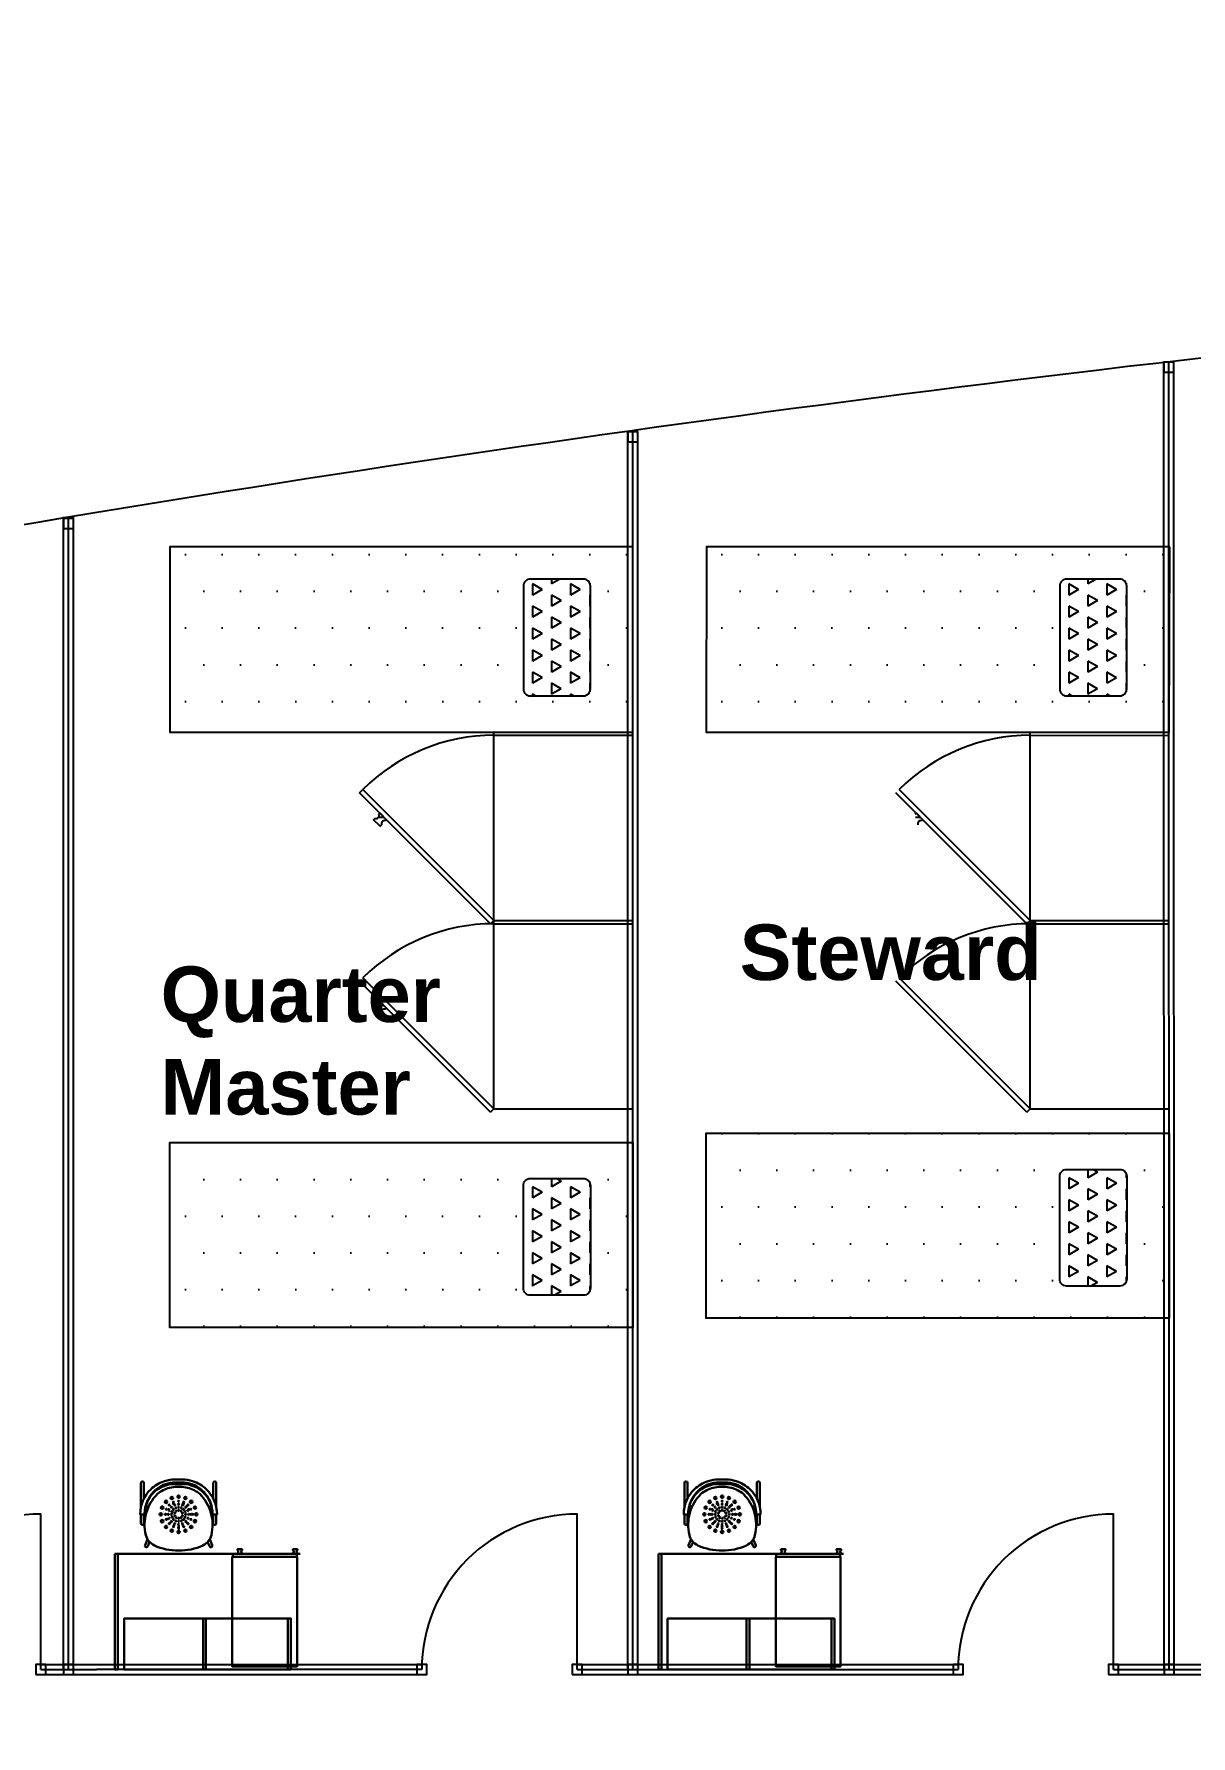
# Model space of a CAD drawing. Header units: millimetres. Extents: x 2592 to 2762, y 1632 to 1753.
# Drawn here: x 2612.61 to 2618.4, y 1702.19 to 1710.7 of the extents above; entities that cross this region are included whole.
import ezdxf

# ---------------------------------------------------------------- set-up
doc = ezdxf.new("R2010")
doc.units = ezdxf.units.MM
for name, color, linetype in [('-1', 7, 'Continuous'), ('15', 7, 'Continuous'), ('Layer3', 7, 'Continuous')]:
    doc.layers.add(name, color=color, linetype=linetype)
doc.layers.add('FURNITURE', color=7, linetype='Continuous', lineweight=30)
doc.styles.get("Standard").update_dxf_attribs({"font": 'Arial.ttf'})

msp = doc.modelspace()

# ---------------------------------------------------------------- hatches: boundary and pattern name
h = msp.add_hatch()
h.set_pattern_fill('DOTS', color=105, scale=0.115818, style=0)
h.set_pattern_definition([(180, (3313.4204, 1916.04606), (-0.09193087, 0.183861737), [0, -0.183861737])])
h.paths.add_polyline_path([(2613.2886, 1708.1368), (2615.605, 1708.1368), (2615.605, 1707.2103), (2613.2886, 1707.2103)])
h.paths.add_polyline_path([(2615.0591, 1707.4116, 0.414214), (2615.0938, 1707.3769), (2615.3596, 1707.3769, 0.414214), (2615.3944, 1707.4116), (2615.3944, 1707.9263, 0.414214), (2615.3596, 1707.9611), (2615.0938, 1707.9611, 0.414214), (2615.0591, 1707.9263)], flags=16)
h = msp.add_hatch()
h.set_pattern_fill('DOTS', color=105, scale=0.115818, style=0)
h.set_pattern_definition([(180, (3316.10368, 1916.04606), (-0.09193087, 0.183861737), [0, -0.183861737])])
h.paths.add_polyline_path([(2615.9719, 1708.1368), (2618.2883, 1708.1368), (2618.2883, 1707.2103), (2615.9719, 1707.2103)])
h.paths.add_polyline_path([(2617.7424, 1707.4116, 0.414214), (2617.7771, 1707.3769), (2618.0429, 1707.3769, 0.414214), (2618.0777, 1707.4116), (2618.0777, 1707.9263, 0.414214), (2618.0429, 1707.9611), (2617.7771, 1707.9611, 0.414214), (2617.7424, 1707.9263)], flags=16)
h = msp.add_hatch()
h.set_pattern_fill('TRIANG', color=1, scale=0.011582, angle=-90, style=0)
h.set_pattern_definition([(210, (2584.38793, 1892.15292), (-0.09553735, 0.055158506), [0.05515852, -0.05515852]), (150, (2584.38793, 1892.15292), (-7e-09, 0.110317024), [0.05515852, -0.05515852]), (270, (2584.34016, 1892.1805), (-0.09553734, -0.05515852), [0.05515852, -0.05515852])])
h.paths.add_polyline_path([(2615.0577, 1707.4261, 0.414214), (2615.0924, 1707.3913), (2615.3582, 1707.3913, 0.414214), (2615.393, 1707.4261), (2615.393, 1707.9408, 0.414214), (2615.3582, 1707.9755), (2615.0924, 1707.9755, 0.414214), (2615.0577, 1707.9408)])
h = msp.add_hatch()
h.set_pattern_fill('TRIANG', color=1, scale=0.011582, angle=-90, style=0)
h.set_pattern_definition([(210, (2587.07121, 1892.15292), (-0.09553735, 0.055158506), [0.05515852, -0.05515852]), (150, (2587.07121, 1892.15292), (-7e-09, 0.110317024), [0.05515852, -0.05515852]), (270, (2587.02344, 1892.1805), (-0.09553734, -0.05515852), [0.05515852, -0.05515852])])
h.paths.add_polyline_path([(2617.7409, 1707.4261, 0.414214), (2617.7757, 1707.3913), (2618.0415, 1707.3913, 0.414214), (2618.0762, 1707.4261), (2618.0762, 1707.9408, 0.414214), (2618.0415, 1707.9755), (2617.7757, 1707.9755, 0.414214), (2617.7409, 1707.9408)])
h = msp.add_hatch()
h.set_pattern_fill('DOTS', color=105, scale=0.115818, style=0)
h.set_pattern_definition([(180, (3316.10368, 1930.0633), (-0.09193087, 0.183861737), [0, -0.183861737])])
h.paths.add_polyline_path([(2615.9719, 1704.2756), (2618.2883, 1704.2756), (2618.2883, 1705.2022), (2615.9719, 1705.2022)])
h.paths.add_polyline_path([(2617.7424, 1705.0008, -0.414214), (2617.7771, 1705.0355), (2618.0429, 1705.0355, -0.414214), (2618.0777, 1705.0008), (2618.0777, 1704.4861, -0.414214), (2618.0429, 1704.4513), (2617.7771, 1704.4513, -0.414214), (2617.7424, 1704.4861)], flags=16)
h = msp.add_hatch()
h.set_pattern_fill('DOTS', color=105, scale=0.115818, style=0)
h.set_pattern_definition([(180, (3313.4204, 1930.01762), (-0.09193087, 0.183861737), [0, -0.183861737])])
h.paths.add_polyline_path([(2613.2886, 1704.2299), (2615.605, 1704.2299), (2615.605, 1705.1565), (2613.2886, 1705.1565)])
h.paths.add_polyline_path([(2615.0591, 1704.9551, -0.414214), (2615.0938, 1704.9899), (2615.3596, 1704.9899, -0.414214), (2615.3944, 1704.9551), (2615.3944, 1704.4404, -0.414214), (2615.3596, 1704.4057), (2615.0938, 1704.4057, -0.414214), (2615.0591, 1704.4404)], flags=16)
h = msp.add_hatch()
h.set_pattern_fill('TRIANG', color=1, scale=0.011582, angle=-90, style=0)
h.set_pattern_definition([(210, (2587.07121, 1906.17016), (-0.09553735, 0.055158506), [0.05515852, -0.05515852]), (150, (2587.07121, 1906.17016), (-7e-09, 0.110317024), [0.05515852, -0.05515852]), (270, (2587.02344, 1906.19774), (-0.09553734, -0.055158518), [0.05515852, -0.05515852])])
h.paths.add_polyline_path([(2617.7409, 1704.9863, -0.414214), (2617.7757, 1705.0211), (2618.0415, 1705.0211, -0.414214), (2618.0762, 1704.9863), (2618.0762, 1704.4716, -0.414214), (2618.0415, 1704.4369), (2617.7757, 1704.4369, -0.414214), (2617.7409, 1704.4716)])
h = msp.add_hatch()
h.set_pattern_fill('TRIANG', color=1, scale=0.011582, angle=-90, style=0)
h.set_pattern_definition([(210, (2584.38793, 1906.12448), (-0.09553735, 0.055158506), [0.05515852, -0.05515852]), (150, (2584.38793, 1906.12448), (-7e-09, 0.110317024), [0.05515852, -0.05515852]), (270, (2584.34016, 1906.15206), (-0.09553734, -0.055158518), [0.05515852, -0.05515852])])
h.paths.add_polyline_path([(2615.0577, 1704.9407, -0.414214), (2615.0924, 1704.9754), (2615.3582, 1704.9754, -0.414214), (2615.393, 1704.9407), (2615.393, 1704.4259, -0.414214), (2615.3582, 1704.3912), (2615.0924, 1704.3912, -0.414214), (2615.0577, 1704.4259)])

# ---------------------------------------------------------------- linework, layer by layer
at = {"layer": '-1', "color": 7}
for points in [[(2612.6438, 1702.5178), (2612.6438, 1703.2956, 0.414214), (2611.8659, 1702.5178)], [(2615.327, 1702.5178), (2615.327, 1703.2956, 0.414214), (2614.5492, 1702.5178)], [(2618.0103, 1702.5178), (2618.0103, 1703.2956, 0.414214), (2617.2325, 1702.5178)]]:
    msp.add_lwpolyline(points, format="xyb", dxfattribs=at)
msp.add_line((2615.605, 1703.343), (2615.605, 1708.7165))
at = {"color": 2}
for p, q in [((2614.9101, 1707.2103), (2615.605, 1707.2103)), ((2614.9101, 1707.2103), (2615.605, 1707.2103)), ((2614.9101, 1707.1939), (2614.9101, 1707.2103)), ((2614.9101, 1707.2103), (2615.605, 1707.2103)), ((2617.5934, 1707.1939), (2617.5934, 1707.2103)), ((2617.5961, 1707.2102), (2618.291, 1707.2097)), ((2617.5961, 1707.2102), (2618.291, 1707.2097)), ((2617.5961, 1707.2102), (2618.291, 1707.2097)), ((2614.9101, 1706.2673), (2614.9101, 1707.1939)), ((2614.9101, 1707.1939), (2615.605, 1707.1939)), ((2617.5934, 1706.2673), (2617.5934, 1707.1939)), ((2617.5961, 1707.1939), (2618.291, 1707.1934)), ((2614.2385, 1706.9061), (2614.2549, 1706.9225)), ((2614.8937, 1706.2509), (2614.2385, 1706.9061)), ((2614.9101, 1706.2673), (2614.2549, 1706.9225)), ((2617.577, 1706.2509), (2616.9218, 1706.9061)), ((2617.5934, 1706.2673), (2616.9382, 1706.9225)), ((2614.3359, 1706.7846), (2614.3591, 1706.7846)), ((2617.0192, 1706.7846), (2617.0424, 1706.7846)), ((2614.8937, 1706.2837), (2614.9101, 1706.2673)), ((2617.577, 1706.2837), (2617.5934, 1706.2673)), ((2614.8937, 1706.2509), (2614.9101, 1706.2673)), ((2614.9101, 1706.2673), (2615.605, 1706.2673)), ((2614.9101, 1706.2673), (2615.605, 1706.2673)), ((2614.9101, 1706.2509), (2614.9101, 1706.2673)), ((2614.9101, 1706.2673), (2615.605, 1706.2673)), ((2614.9101, 1706.2673), (2615.605, 1706.2673)), ((2614.9101, 1706.2673), (2615.605, 1706.2673)), ((2614.9101, 1705.3244), (2614.9101, 1706.2509)), ((2614.9101, 1706.2509), (2615.605, 1706.2509)), ((2617.577, 1706.2509), (2617.5934, 1706.2673)), ((2617.5934, 1706.2509), (2617.5934, 1706.2673)), ((2617.5934, 1705.3244), (2617.5934, 1706.2509)), ((2617.5954, 1706.2673), (2618.2904, 1706.2668)), ((2617.5954, 1706.2673), (2618.2904, 1706.2668)), ((2617.5954, 1706.2673), (2618.2904, 1706.2668)), ((2617.5954, 1706.2673), (2618.2904, 1706.2668)), ((2617.5954, 1706.2673), (2618.2904, 1706.2668)), ((2617.5954, 1706.2509), (2618.2903, 1706.2504)), ((2614.8937, 1705.308), (2614.2385, 1705.9632)), ((2614.9101, 1705.3244), (2614.2549, 1705.9796)), ((2617.577, 1705.308), (2616.9218, 1705.9632)), ((2617.5934, 1705.3244), (2616.9382, 1705.9796)), ((2614.3359, 1705.8416), (2614.3591, 1705.8416)), ((2614.8937, 1705.3408), (2614.9101, 1705.3244)), ((2617.577, 1705.3408), (2617.5934, 1705.3244)), ((2614.8937, 1705.308), (2614.9101, 1705.3244)), ((2614.9101, 1705.3244), (2615.605, 1705.3244)), ((2614.9101, 1705.3244), (2615.605, 1705.3244)), ((2617.577, 1705.308), (2617.5934, 1705.3244)), ((2617.5948, 1705.3244), (2618.2897, 1705.3239)), ((2617.5948, 1705.3244), (2618.2897, 1705.3239))]:
    msp.add_line(p, q, dxfattribs=at)
for points in [[(2618.2623, 1709.0115), (2618.3123, 1709.0115), (2618.3123, 1709.0615), (2618.2623, 1709.0615)], [(2615.58, 1708.662), (2615.63, 1708.662), (2615.63, 1708.712), (2615.58, 1708.712)], [(2612.7577, 1708.2295), (2612.8077, 1708.2295), (2612.8077, 1708.2795), (2612.7577, 1708.2795)], [(2615.605, 1708.1368), (2613.2886, 1708.1368), (2613.2886, 1707.2103), (2615.605, 1707.2103)], [(2618.2917, 1708.1368), (2615.974, 1708.1368), (2615.9719, 1707.2103), (2618.2883, 1707.2103)], [(2618.2883, 1704.2756), (2615.9719, 1704.2756), (2615.9719, 1705.2022), (2618.2883, 1705.2022)], [(2615.605, 1704.2299), (2613.2886, 1704.2299), (2613.2886, 1705.1565), (2615.605, 1705.1565)], [(2612.6188, 1702.4928), (2612.6688, 1702.4928), (2612.6688, 1702.5428), (2612.6188, 1702.5428)], [(2612.7577, 1702.4928), (2612.8077, 1702.4928), (2612.8077, 1702.5428), (2612.7577, 1702.5428)], [(2614.5242, 1702.4928), (2614.5742, 1702.4928), (2614.5742, 1702.5428), (2614.5242, 1702.5428)], [(2615.302, 1702.4928), (2615.352, 1702.4928), (2615.352, 1702.5428), (2615.302, 1702.5428)], [(2615.58, 1702.4928), (2615.63, 1702.4928), (2615.63, 1702.5428), (2615.58, 1702.5428)], [(2617.2079, 1702.4928), (2617.2579, 1702.4928), (2617.2579, 1702.5428), (2617.2079, 1702.5428)], [(2617.9853, 1702.4928), (2618.0353, 1702.4928), (2618.0353, 1702.5428), (2617.9853, 1702.5428)], [(2618.2633, 1702.4928), (2618.3133, 1702.4928), (2618.3133, 1702.5428), (2618.2633, 1702.5428)]]:
    msp.add_lwpolyline(points, close=True)
at = {"color": 1}
for points in [[(2615.0577, 1707.9408), (2615.0577, 1707.4261, 0.414214), (2615.0924, 1707.3913), (2615.3582, 1707.3913, 0.414214), (2615.393, 1707.4261), (2615.393, 1707.9408, 0.414214), (2615.3582, 1707.9755), (2615.0924, 1707.9755, 0.414214)], [(2617.7409, 1707.9408), (2617.7409, 1707.4261, 0.414214), (2617.7757, 1707.3913), (2618.0415, 1707.3913, 0.414214), (2618.0762, 1707.4261), (2618.0762, 1707.9408, 0.414214), (2618.0415, 1707.9755), (2617.7757, 1707.9755, 0.414214)], [(2617.7409, 1704.4716), (2617.7409, 1704.9863, -0.414214), (2617.7757, 1705.0211), (2618.0415, 1705.0211, -0.414214), (2618.0762, 1704.9863), (2618.0762, 1704.4716, -0.414214), (2618.0415, 1704.4369), (2617.7757, 1704.4369, -0.414214)], [(2615.0577, 1704.4259), (2615.0577, 1704.9407, -0.414214), (2615.0924, 1704.9754), (2615.3582, 1704.9754, -0.414214), (2615.393, 1704.9407), (2615.393, 1704.4259, -0.414214), (2615.3582, 1704.3912), (2615.0924, 1704.3912, -0.414214)]]:
    msp.add_lwpolyline(points, format="xyb", close=True, dxfattribs=at)
at = {"color": 2, "ltscale": 0.1}
for points in [[(2614.3354, 1706.7983), (2614.3409, 1706.8038), (2614.3736, 1706.7711)], [(2617.0187, 1706.7983), (2617.0241, 1706.8038), (2617.0569, 1706.7711)], [(2614.3485, 1706.7459), (2614.3409, 1706.7383), (2614.3081, 1706.7711), (2614.3158, 1706.7787)], [(2614.3736, 1706.7711), (2614.3681, 1706.7656)], [(2617.0569, 1706.7711), (2617.0514, 1706.7656)], [(2614.3354, 1705.8554), (2614.3409, 1705.8609), (2614.3736, 1705.8281)], [(2614.3736, 1705.8281), (2614.3681, 1705.8227)]]:
    msp.add_lwpolyline(points, dxfattribs=at)
at = {"color": 2}
for centre in [(2614.9101, 1706.2673), (2617.5934, 1706.2673), (2614.9101, 1705.3244), (2617.5934, 1705.3244)]:
    msp.add_arc(centre, 0.9265, 90, 135, dxfattribs=at)
at = {"color": 2, "ltscale": 0.1}
for centre, start, end in [((2614.3215, 1706.7926), 247.61986, 22.38014), ((2614.3624, 1706.7517), 67.61986, 202.38014), ((2617.0457, 1706.7517), 67.61986, 202.38014), ((2614.3624, 1705.8088), 67.61986, 202.38014)]:
    msp.add_arc(centre, 0.0151, start, end, dxfattribs=at)
at = {"layer": '15'}
for p, q in [((2618.2883, 1702.5178), (2618.2873, 1709.0649)), ((2615.605, 1702.5178), (2615.605, 1703.343)), ((2612.6438, 1702.5178), (2612.9217, 1702.5178)), ((2614.5492, 1702.5178), (2612.9217, 1702.5179)), ((2615.327, 1702.5178), (2617.2325, 1702.5178)), ((2618.0103, 1702.5178), (2619.9158, 1702.5178))]:
    msp.add_line(p, q, dxfattribs=at)
msp.add_open_spline([(2595.4177, 1703.4766), (2597.9896, 1705.1558), (2607.4952, 1707.4045), (2618.8266, 1709.5475), (2646.5254, 1710.6884), (2663.2577, 1710.6345), (2684.8698, 1710.8059), (2704.7942, 1709.4347), (2716.9406, 1704.9596), (2720.8421, 1701.6755), (2721.7541, 1699.1949), (2720.8418, 1696.6038), (2716.9403, 1693.3196), (2704.7938, 1688.8446), (2684.8694, 1687.4734), (2663.2573, 1687.6447), (2646.5251, 1687.5908), (2618.8263, 1688.7317), (2607.4948, 1690.8747), (2597.9892, 1693.1234), (2595.4173, 1694.8026)], degree=3, knots=[0, 0, 0, 0, 7.869222, 26.748757, 42.740066, 76.819194, 100.648485, 122.401168, 132.015576, 139.770971, 139.770971, 139.770971, 147.526365, 157.140773, 178.893456, 202.722747, 236.801876, 252.793184, 271.67272, 279.541942, 279.541942, 279.541942, 279.541942], dxfattribs=at)
at = {"layer": 'FURNITURE', "color": 3, "ltscale": 0.1}
for p, q in [((2613.3143, 1703.4687), (2613.3329, 1703.4687)), ((2613.3514, 1703.4687), (2613.3329, 1703.4687)), ((2616.0338, 1703.4687), (2616.0523, 1703.4687)), ((2616.0708, 1703.4687), (2616.0523, 1703.4687)), ((2613.1445, 1703.4526), (2613.1445, 1703.3314)), ((2613.1592, 1703.4526), (2613.1592, 1703.373)), ((2613.3143, 1703.4543), (2613.3514, 1703.4543)), ((2613.3143, 1703.4463), (2613.3329, 1703.4463)), ((2613.3411, 1703.4324), (2613.3257, 1703.4324)), ((2613.3514, 1703.4463), (2613.3329, 1703.4463)), ((2613.5065, 1703.4526), (2613.5065, 1703.373)), ((2613.5212, 1703.4526), (2613.5212, 1703.3314)), ((2615.864, 1703.4526), (2615.864, 1703.3314)), ((2615.8786, 1703.4526), (2615.8786, 1703.373)), ((2616.0338, 1703.4543), (2616.0708, 1703.4543)), ((2616.0338, 1703.4463), (2616.0523, 1703.4463)), ((2616.0606, 1703.4324), (2616.0451, 1703.4324)), ((2616.0708, 1703.4463), (2616.0523, 1703.4463)), ((2616.226, 1703.4526), (2616.226, 1703.373)), ((2616.2406, 1703.4526), (2616.2406, 1703.3314)), ((2613.1615, 1703.2937), (2613.1422, 1703.2937)), ((2613.1445, 1703.2937), (2613.1445, 1703.2482)), ((2613.1592, 1703.2937), (2613.1592, 1703.2482)), ((2613.165, 1703.3193), (2613.177, 1703.3193)), ((2613.1681, 1703.334), (2613.1832, 1703.334)), ((2613.2585, 1703.3087), (2613.2586, 1703.3087)), ((2613.4981, 1703.334), (2613.4825, 1703.334)), ((2613.5011, 1703.3193), (2613.4887, 1703.3193)), ((2613.5042, 1703.2937), (2613.5235, 1703.2937)), ((2613.5065, 1703.2937), (2613.5065, 1703.2482)), ((2613.5212, 1703.2937), (2613.5212, 1703.2482)), ((2615.8809, 1703.2937), (2615.8616, 1703.2937)), ((2615.864, 1703.2937), (2615.864, 1703.2482)), ((2615.8786, 1703.2937), (2615.8786, 1703.2482)), ((2615.8844, 1703.3193), (2615.8965, 1703.3193)), ((2615.8876, 1703.334), (2615.9026, 1703.334)), ((2615.9779, 1703.3087), (2615.978, 1703.3087)), ((2616.2176, 1703.334), (2616.202, 1703.334)), ((2616.2205, 1703.3193), (2616.2081, 1703.3193)), ((2616.2237, 1703.2937), (2616.243, 1703.2937)), ((2616.226, 1703.2937), (2616.226, 1703.2482)), ((2616.2406, 1703.2937), (2616.2406, 1703.2482)), ((2613.1649, 1703.1404), (2613.1772, 1703.17)), ((2613.1784, 1703.1348), (2613.1874, 1703.1563)), ((2613.4873, 1703.1348), (2613.4783, 1703.1563)), ((2613.5008, 1703.1404), (2613.4885, 1703.17)), ((2615.8843, 1703.1404), (2615.8967, 1703.17)), ((2615.8979, 1703.1348), (2615.9068, 1703.1563)), ((2616.2067, 1703.1348), (2616.1978, 1703.1563)), ((2616.2203, 1703.1404), (2616.2079, 1703.17))]:
    msp.add_line(p, q, dxfattribs=at)
at = {"layer": 'FURNITURE', "color": 3}
for p, q in [((2613.0287, 1703.0968), (2613.9406, 1703.0968)), ((2615.7482, 1703.0968), (2616.6601, 1703.0968))]:
    msp.add_line(p, q, dxfattribs=at)
at = {"layer": 'FURNITURE', "color": 3, "ltscale": 0.1}
for points in [[(2613.6502, 1703.1145), (2613.6502, 1703.1199), (2613.6271, 1703.1199), (2613.6271, 1703.1145)], [(2613.9276, 1703.1145), (2613.9276, 1703.1199), (2613.9044, 1703.1199), (2613.9044, 1703.1145)], [(2616.3697, 1703.1145), (2616.3697, 1703.1199), (2616.3465, 1703.1199), (2616.3465, 1703.1145)], [(2616.647, 1703.1145), (2616.647, 1703.1199), (2616.6239, 1703.1199), (2616.6239, 1703.1145)], [(2613.6271, 1703.1006), (2613.6271, 1703.0968), (2613.6502, 1703.0968)], [(2613.6502, 1703.0968), (2613.6502, 1703.1006)], [(2613.9044, 1703.1006), (2613.9044, 1703.0968), (2613.9276, 1703.0968)], [(2616.3465, 1703.1006), (2616.3465, 1703.0968), (2616.3697, 1703.0968)], [(2616.3697, 1703.0968), (2616.3697, 1703.1006)], [(2616.6239, 1703.1006), (2616.6239, 1703.0968), (2616.647, 1703.0968)]]:
    msp.add_lwpolyline(points, dxfattribs=at)
at = {"layer": 'FURNITURE', "color": 3, "ltscale": 0.1, "flags": 128}
for points in [[(2613.0141, 1703.0968), (2613.0141, 1702.5179), (2613.0287, 1702.5178), (2613.0287, 1703.0968)], [(2613.9257, 1703.0813), (2613.9257, 1702.5333), (2613.6015, 1702.5333), (2613.6015, 1703.0813)], [(2613.9237, 1703.0821), (2613.6034, 1703.0821), (2613.6034, 1703.0968), (2613.9237, 1703.0968)], [(2615.7335, 1703.0968), (2615.7335, 1702.5178), (2615.7482, 1702.5178), (2615.7482, 1703.0968)], [(2616.6451, 1703.0813), (2616.6451, 1702.5333), (2616.3209, 1702.5333), (2616.3209, 1703.0813)], [(2616.6432, 1703.0821), (2616.3228, 1703.0821), (2616.3228, 1703.0968), (2616.6432, 1703.0968)], [(2613.8944, 1702.5178), (2613.06, 1702.5178), (2613.06, 1702.7725), (2613.8944, 1702.7725)], [(2616.6138, 1702.5178), (2615.7794, 1702.5178), (2615.7794, 1702.7725), (2616.6138, 1702.7725)]]:
    msp.add_lwpolyline(points, close=True, dxfattribs=at)
for points in [[(2613.4552, 1702.5178), (2613.4552, 1702.7725), (2613.4699, 1702.7725), (2613.4699, 1702.5178)], [(2613.8797, 1702.7725), (2613.8797, 1702.5178)], [(2616.1746, 1702.5178), (2616.1746, 1702.7725), (2616.1893, 1702.7725), (2616.1893, 1702.5178)], [(2616.5992, 1702.7725), (2616.5992, 1702.5178)]]:
    msp.add_lwpolyline(points, dxfattribs=at)
at = {"layer": 'FURNITURE', "color": 3, "ltscale": 0.1}
for centre, radius in [((2613.2989, 1703.3765), 0.00618), ((2613.3329, 1703.3833), 0.00618), ((2613.3668, 1703.3765), 0.00618), ((2616.0183, 1703.3765), 0.00618), ((2616.0523, 1703.3833), 0.00618), ((2616.0863, 1703.3765), 0.00618), ((2613.2441, 1703.2945), 0.00618), ((2613.2508, 1703.3285), 0.00618), ((2613.2665, 1703.2945), 0.0027), ((2613.2701, 1703.3573), 0.00618), ((2613.2715, 1703.3199), 0.0027), ((2613.2819, 1703.2945), 0.0027), ((2613.2858, 1703.314), 0.0027), ((2613.2859, 1703.3414), 0.0027), ((2613.2968, 1703.3305), 0.0027), ((2613.2974, 1703.2945), 0.0027), ((2613.3001, 1703.3081), 0.0027), ((2613.3075, 1703.3558), 0.0027), ((2613.3078, 1703.3196), 0.0027), ((2613.3134, 1703.3416), 0.0027), ((2613.3138, 1703.3007), 0.0027), ((2613.3138, 1703.2883), 0.0027), ((2613.3193, 1703.3273), 0.0027), ((2613.3211, 1703.3107), 0.0027), ((2613.3329, 1703.3609), 0.0027), ((2613.3329, 1703.3454), 0.0027), ((2613.3329, 1703.33), 0.0027), ((2613.3329, 1703.3146), 0.0027), ((2613.3447, 1703.3107), 0.0027), ((2613.3464, 1703.3273), 0.0027), ((2613.3519, 1703.3007), 0.0027), ((2613.3519, 1703.2883), 0.0027), ((2613.3524, 1703.3416), 0.0027), ((2613.358, 1703.3196), 0.0027), ((2613.3583, 1703.3558), 0.0027), ((2613.3657, 1703.3081), 0.0027), ((2613.3684, 1703.2945), 0.0027), ((2613.3689, 1703.3305), 0.0027), ((2613.3798, 1703.3414), 0.0027), ((2613.3799, 1703.314), 0.0027), ((2613.3838, 1703.2945), 0.0027), ((2613.3956, 1703.3573), 0.00618), ((2613.3942, 1703.3199), 0.0027), ((2613.3992, 1703.2945), 0.0027), ((2613.4149, 1703.3285), 0.00618), ((2613.4216, 1703.2945), 0.00618), ((2615.9635, 1703.2945), 0.00618), ((2615.9703, 1703.3285), 0.00618), ((2615.9859, 1703.2945), 0.0027), ((2615.9895, 1703.3573), 0.00618), ((2615.991, 1703.3199), 0.0027), ((2616.0014, 1703.2945), 0.0027), ((2616.0052, 1703.314), 0.0027), ((2616.0054, 1703.3414), 0.0027), ((2616.0163, 1703.3305), 0.0027), ((2616.0168, 1703.2945), 0.0027), ((2616.0195, 1703.3081), 0.0027), ((2616.0269, 1703.3558), 0.0027), ((2616.0272, 1703.3196), 0.0027), ((2616.0328, 1703.3416), 0.0027), ((2616.0332, 1703.3007), 0.0027), ((2616.0332, 1703.2883), 0.0027), ((2616.0387, 1703.3273), 0.0027), ((2616.0405, 1703.3107), 0.0027), ((2616.0523, 1703.3609), 0.0027), ((2616.0523, 1703.3454), 0.0027), ((2616.0523, 1703.33), 0.0027), ((2616.0523, 1703.3146), 0.0027), ((2616.0641, 1703.3107), 0.0027), ((2616.0659, 1703.3273), 0.0027), ((2616.0714, 1703.3007), 0.0027), ((2616.0714, 1703.2883), 0.0027), ((2616.0718, 1703.3416), 0.0027), ((2616.0774, 1703.3196), 0.0027), ((2616.0777, 1703.3558), 0.0027), ((2616.0851, 1703.3081), 0.0027), ((2616.0878, 1703.2945), 0.0027), ((2616.0883, 1703.3305), 0.0027), ((2616.0992, 1703.3414), 0.0027), ((2616.0994, 1703.314), 0.0027), ((2616.1032, 1703.2945), 0.0027), ((2616.1151, 1703.3573), 0.00618), ((2616.1136, 1703.3199), 0.0027), ((2616.1187, 1703.2945), 0.0027), ((2616.1343, 1703.3285), 0.00618), ((2616.1411, 1703.2945), 0.00618), ((2613.2508, 1703.2605), 0.00618), ((2613.2701, 1703.2317), 0.00618), ((2613.2715, 1703.2691), 0.0027), ((2613.2859, 1703.2476), 0.0027), ((2613.2861, 1703.275), 0.0027), ((2613.2989, 1703.2125), 0.00618), ((2613.2968, 1703.2585), 0.0027), ((2613.3001, 1703.2809), 0.0027), ((2613.3075, 1703.2332), 0.0027), ((2613.3078, 1703.2694), 0.0027), ((2613.3134, 1703.2474), 0.0027), ((2613.3193, 1703.2617), 0.0027), ((2613.3211, 1703.2783), 0.0027), ((2613.3329, 1703.2057), 0.00618), ((2613.3329, 1703.259), 0.0027), ((2613.3329, 1703.2435), 0.0027), ((2613.3329, 1703.2281), 0.0027), ((2613.3332, 1703.2744), 0.0027), ((2613.3447, 1703.2783), 0.0027), ((2613.3464, 1703.2617), 0.0027), ((2613.3524, 1703.2474), 0.0027), ((2613.358, 1703.2694), 0.0027), ((2613.3583, 1703.2332), 0.0027), ((2613.3668, 1703.2125), 0.00618), ((2613.3657, 1703.2809), 0.0027), ((2613.3689, 1703.2585), 0.0027), ((2613.3798, 1703.2476), 0.0027), ((2613.3799, 1703.275), 0.0027), ((2613.3956, 1703.2317), 0.00618), ((2613.3942, 1703.2691), 0.0027), ((2613.4149, 1703.2605), 0.00618), ((2615.9703, 1703.2605), 0.00618), ((2615.9895, 1703.2317), 0.00618), ((2615.991, 1703.2691), 0.0027), ((2616.0054, 1703.2476), 0.0027), ((2616.0056, 1703.275), 0.0027), ((2616.0183, 1703.2125), 0.00618), ((2616.0163, 1703.2585), 0.0027), ((2616.0195, 1703.2809), 0.0027), ((2616.0269, 1703.2332), 0.0027), ((2616.0272, 1703.2694), 0.0027), ((2616.0328, 1703.2474), 0.0027), ((2616.0387, 1703.2617), 0.0027), ((2616.0405, 1703.2783), 0.0027), ((2616.0523, 1703.2057), 0.00618), ((2616.0523, 1703.259), 0.0027), ((2616.0523, 1703.2435), 0.0027), ((2616.0523, 1703.2281), 0.0027), ((2616.0526, 1703.2744), 0.0027), ((2616.0641, 1703.2783), 0.0027), ((2616.0659, 1703.2617), 0.0027), ((2616.0718, 1703.2474), 0.0027), ((2616.0774, 1703.2694), 0.0027), ((2616.0777, 1703.2332), 0.0027), ((2616.0863, 1703.2125), 0.00618), ((2616.0851, 1703.2809), 0.0027), ((2616.0883, 1703.2585), 0.0027), ((2616.0992, 1703.2476), 0.0027), ((2616.0994, 1703.275), 0.0027), ((2616.1151, 1703.2317), 0.00618), ((2616.1136, 1703.2691), 0.0027), ((2616.1343, 1703.2605), 0.00618)]:
    msp.add_circle(centre, radius, dxfattribs=at)
for centre, radius, start, end in [((2613.3143, 1703.295), 0.1737, 107.14006, 134.21994), ((2613.3129, 1703.3044), 0.1643, 89.50604, 107.63402), ((2613.3528, 1703.3044), 0.1643, 72.36598, 90.49396), ((2613.3514, 1703.295), 0.1737, 45.78006, 72.85994), ((2616.0338, 1703.295), 0.1737, 107.14006, 134.21994), ((2616.0324, 1703.3044), 0.1643, 89.50604, 107.63402), ((2616.0722, 1703.3044), 0.1643, 72.36598, 90.49396), ((2616.0708, 1703.295), 0.1737, 45.78006, 72.85994), ((2613.3143, 1703.295), 0.1737, 134.21994, 179.91302), ((2613.3817, 1703.2419), 0.2188, 135.0946, 193.52408), ((2613.3143, 1703.295), 0.1513, 90, 179.90015), ((2613.3414, 1703.2879), 0.1801, 146.84756, 160.50076), ((2613.328, 1703.2922), 0.1666, 128.94152, 145.57673), ((2613.3151, 1703.3085), 0.1458, 89.70813, 129.00552), ((2613.325, 1703.2773), 0.1544, 103.8294, 129.55484), ((2613.3248, 1703.2975), 0.1349, 89.76509, 105.93855), ((2613.3406, 1703.2975), 0.1349, 74.06145, 90.23491), ((2613.3506, 1703.3085), 0.1458, 50.99448, 90.29187), ((2613.3514, 1703.295), 0.1513, 0.09985, 90), ((2613.3407, 1703.2773), 0.1544, 50.44516, 76.1706), ((2613.284, 1703.2419), 0.2188, 346.47592, 44.9054), ((2613.3377, 1703.2922), 0.1666, 34.42327, 51.05848), ((2613.3514, 1703.295), 0.1737, 0.08698, 45.78006), ((2613.3243, 1703.2879), 0.1801, 19.49924, 33.15244), ((2616.0338, 1703.295), 0.1737, 134.21994, 179.91302), ((2616.1011, 1703.2419), 0.2188, 135.0946, 193.52408), ((2616.0338, 1703.295), 0.1513, 90, 179.90015), ((2616.0608, 1703.2879), 0.1801, 146.84756, 160.50076), ((2616.0475, 1703.2922), 0.1666, 128.94152, 145.57673), ((2616.0345, 1703.3085), 0.1458, 89.70813, 129.00552), ((2616.0444, 1703.2773), 0.1544, 103.8294, 129.55484), ((2616.0442, 1703.2975), 0.1349, 89.76509, 105.93855), ((2616.06, 1703.2975), 0.1349, 74.06145, 90.23491), ((2616.0701, 1703.3085), 0.1458, 50.99448, 90.29187), ((2616.0708, 1703.295), 0.1513, 0.09985, 90), ((2616.0601, 1703.2773), 0.1544, 50.44516, 76.1706), ((2616.0035, 1703.2419), 0.2188, 346.47592, 44.9054), ((2616.0571, 1703.2922), 0.1666, 34.42327, 51.05848), ((2616.0708, 1703.295), 0.1737, 0.08698, 45.78006), ((2616.0438, 1703.2879), 0.1801, 19.49924, 33.15244), ((2613.1422, 1703.2953), 0.00154, 179.91134, 270), ((2613.1615, 1703.2953), 0.00154, 270, 359.90015), ((2613.7983, 1703.2584), 0.637, 175.4451, 176.80328), ((2613.3449, 1703.2907), 0.1825, 161.69132, 174.24183), ((2613.3209, 1703.2907), 0.1825, 5.75817, 18.30868), ((2612.8675, 1703.2584), 0.637, 3.19672, 4.5549), ((2613.5042, 1703.2953), 0.00154, 180.09985, 270), ((2613.5235, 1703.2953), 0.00154, 270, 359.90015), ((2615.8616, 1703.2953), 0.00154, 179.91134, 270), ((2615.8809, 1703.2953), 0.00154, 270, 359.90015), ((2616.5177, 1703.2584), 0.637, 175.4451, 176.80328), ((2616.0643, 1703.2907), 0.1825, 161.69132, 174.24183), ((2616.0403, 1703.2907), 0.1825, 5.75817, 18.30868), ((2615.5869, 1703.2584), 0.637, 3.19672, 4.5549), ((2616.2237, 1703.2953), 0.00154, 180.09985, 270), ((2616.243, 1703.2953), 0.00154, 270, 359.90015), ((2613.1519, 1703.2482), 0.00733, 180, 0), ((2613.5139, 1703.2482), 0.00733, 180, 0), ((2615.8713, 1703.2482), 0.00733, 180, 0), ((2616.2333, 1703.2482), 0.00733, 180, 0), ((2613.1716, 1703.1376), 0.00733, 157.38699, 337.38699), ((2613.1716, 1703.1376), 0.00733, 157.38699, 337.38699), ((2613.244, 1703.2088), 0.0772, 193.52408, 245.21342), ((2613.3255, 1703.3854), 0.2717, 245.21342, 271.54199), ((2613.3402, 1703.3854), 0.2717, 268.45801, 294.78658), ((2613.4217, 1703.2088), 0.0772, 294.78658, 346.47592), ((2613.4941, 1703.1376), 0.00733, 202.61301, 22.61301), ((2615.8911, 1703.1376), 0.00733, 157.38699, 337.38699), ((2615.8911, 1703.1376), 0.00733, 157.38699, 337.38699), ((2615.9634, 1703.2088), 0.0772, 193.52408, 245.21342), ((2616.045, 1703.3854), 0.2717, 245.21342, 271.54199), ((2616.0596, 1703.3854), 0.2717, 268.45801, 294.78658), ((2616.1412, 1703.2088), 0.0772, 294.78658, 346.47592), ((2616.2135, 1703.1376), 0.00733, 202.61301, 22.61301), ((2613.6242, 1703.1076), 0.00753, 292.61986, 67.38014), ((2613.6531, 1703.1076), 0.00753, 112.61986, 247.38014), ((2613.9015, 1703.1076), 0.00753, 292.61986, 67.38014), ((2613.9305, 1703.1076), 0.00753, 112.61986, 247.38014), ((2616.3436, 1703.1076), 0.00753, 292.61986, 67.38014), ((2616.3726, 1703.1076), 0.00753, 112.61986, 247.38014), ((2616.621, 1703.1076), 0.00753, 292.61986, 67.38014), ((2616.6499, 1703.1076), 0.00753, 112.61986, 247.38014)]:
    msp.add_arc(centre, radius, start, end, dxfattribs=at)
at = {"layer": 'FURNITURE', "color": 3, "ltscale": 0.1, "extrusion": (0, 0, -1)}
for centre in [(2613.1519, 1703.4526), (2613.1519, 1703.4526), (2613.1519, 1703.4526), (2613.1519, 1703.4526), (2615.8713, 1703.4526), (2615.8713, 1703.4526), (2615.8713, 1703.4526), (2615.8713, 1703.4526)]:
    msp.add_ellipse(centre, major_axis=(0.00733, 0), ratio=0.964867, start_param=3.141593, end_param=6.283185, dxfattribs=at)
at = {"layer": 'FURNITURE', "color": 3, "ltscale": 0.1}
for centre in [(2613.5139, 1703.4526), (2613.5139, 1703.4526), (2613.5139, 1703.4526), (2613.5139, 1703.4526), (2616.2333, 1703.4526), (2616.2333, 1703.4526), (2616.2333, 1703.4526), (2616.2333, 1703.4526)]:
    msp.add_ellipse(centre, major_axis=(-0.00733, 0), ratio=0.964867, start_param=3.141593, end_param=6.283185, dxfattribs=at)
for p in [(2613.2665, 1703.2945), (2613.2665, 1703.2945), (2613.2742, 1703.2945), (2613.2824, 1703.3201), (2613.3071, 1703.3486), (2613.3071, 1703.3486), (2613.3104, 1703.3487), (2613.3325, 1703.3459), (2613.3549, 1703.3415), (2613.3553, 1703.3487), (2613.3579, 1703.3486), (2613.3579, 1703.3486), (2613.3743, 1703.336), (2613.3798, 1703.3414), (2613.3798, 1703.3414), (2613.3833, 1703.3201), (2613.3915, 1703.2945), (2613.3992, 1703.2945), (2613.3992, 1703.2945), (2613.4054, 1703.2945), (2615.9859, 1703.2945), (2615.9859, 1703.2945), (2615.9936, 1703.2945), (2616.0019, 1703.3201), (2616.0265, 1703.3486), (2616.0265, 1703.3486), (2616.0298, 1703.3487), (2616.0519, 1703.3459), (2616.0744, 1703.3415), (2616.0747, 1703.3487), (2616.0773, 1703.3486), (2616.0773, 1703.3486), (2616.0938, 1703.336), (2616.0992, 1703.3414), (2616.0992, 1703.3414), (2616.1027, 1703.3201), (2616.111, 1703.2945), (2616.1187, 1703.2945), (2616.1187, 1703.2945), (2616.1248, 1703.2945), (2613.2715, 1703.2691), (2613.2715, 1703.2691), (2613.279, 1703.272), (2613.2859, 1703.2476), (2613.2859, 1703.2476), (2613.2914, 1703.253), (2613.3075, 1703.2332), (2613.3075, 1703.2332), (2613.3104, 1703.2403), (2613.3329, 1703.2358), (2613.3329, 1703.2281), (2613.3329, 1703.2281), (2613.3329, 1703.2223), (2613.3553, 1703.2403), (2613.3583, 1703.2332), (2613.3583, 1703.2332), (2613.3743, 1703.253), (2613.3798, 1703.2476), (2613.3798, 1703.2476), (2613.3942, 1703.2691), (2613.3942, 1703.2691), (2615.991, 1703.2691), (2615.991, 1703.2691), (2615.9984, 1703.272), (2616.0054, 1703.2476), (2616.0054, 1703.2476), (2616.0108, 1703.253), (2616.0269, 1703.2332), (2616.0269, 1703.2332), (2616.0298, 1703.2403), (2616.0523, 1703.2358), (2616.0523, 1703.2281), (2616.0523, 1703.2281), (2616.0523, 1703.2223), (2616.0747, 1703.2403), (2616.0777, 1703.2332), (2616.0777, 1703.2332), (2616.0938, 1703.253), (2616.0992, 1703.2476), (2616.0992, 1703.2476), (2616.1136, 1703.2691), (2616.1136, 1703.2691)]:
    msp.add_point(p, dxfattribs=at)
at = {"layer": 'Layer3'}
for p, q in [((2618.2633, 1702.5178), (2618.2623, 1709.0649)), ((2618.3133, 1702.5178), (2618.3123, 1709.0649)), ((2615.58, 1702.5178), (2615.58, 1708.7111)), ((2615.63, 1702.5178), (2615.63, 1708.7111)), ((2612.7577, 1702.5178), (2612.7577, 1708.2871)), ((2612.7827, 1702.5178), (2612.7827, 1708.2871)), ((2612.8077, 1702.5178), (2612.8077, 1708.2871)), ((2612.6438, 1702.5428), (2614.5492, 1702.5428)), ((2615.327, 1702.5428), (2617.2325, 1702.5428)), ((2618.0103, 1702.5428), (2619.9158, 1702.5428)), ((2612.6438, 1702.4928), (2614.5492, 1702.4928)), ((2615.327, 1702.4928), (2617.2325, 1702.4928)), ((2618.0103, 1702.4928), (2619.9158, 1702.4928))]:
    msp.add_line(p, q, dxfattribs=at)

# ---------------------------------------------------------------- texts
at = {"layer": '15', "char_height": 0.277964, "attachment_point": 1}
for s, width, insert in [('{\\fArial|b1|i0|c0|p34;Steward}', 1.80616, (2616.1401, 1706.2469)), ('{\\fArial|b1|i0|c0|p34;Quarter \\PMaster}', 2.840846, (2613.243, 1706.0368))]:
    msp.add_mtext_dynamic_manual_height_columns(s, width=width, gutter_width=38.8614, heights=[0], dxfattribs=dict(at, insert=insert))

doc.saveas('drawing.dxf')
